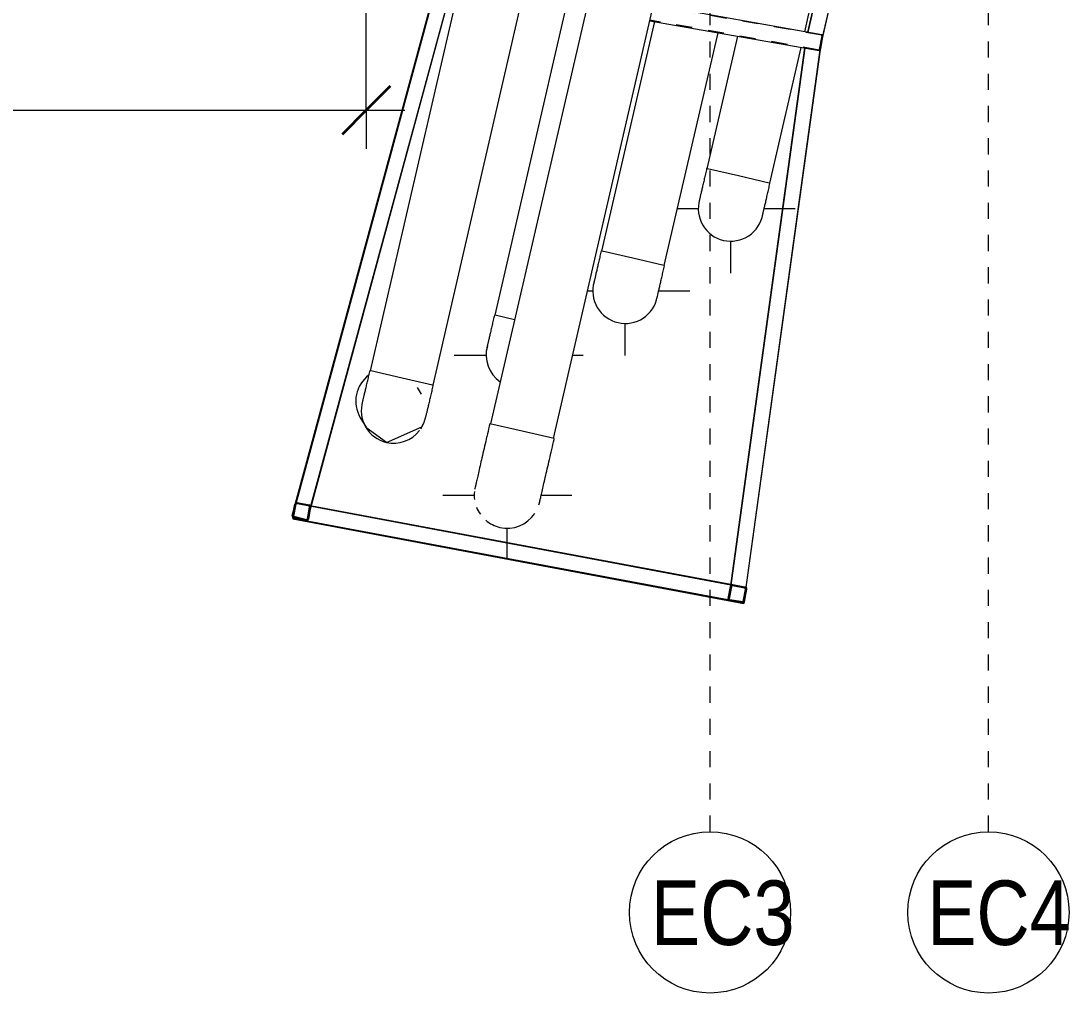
# Model space of a CAD drawing. Header units: metres. Extents: x 118 to 451, y -76 to 55.
# Drawn here: x 311.96 to 318.46, y -36.66 to -30.63 of the extents above; entities that cross this region are included whole.
import ezdxf

# ---------------------------------------------------------------- set-up
doc = ezdxf.new("R2010")
doc.units = ezdxf.units.M
doc.linetypes.add('Grid Line', pattern=[0.022225, 0.0127, -0.003175, 0.003175, -0.003175])
doc.linetypes.add('Hidden', pattern=[0.007144, 0.004763, -0.002381])
for name, color, linetype, lineweight in [('A-ANNO-DIMS', 7, 'Continuous', 9), ('A-ANNO-DIMS-100', 7, 'Continuous', 9), ('A-DETL-MBND', 7, 'Continuous', 9), ('P-PIPE', 7, 'Continuous', 9), ('P-PIPE-CNTR', 7, 'Continuous', 9), ('S-BEAM', 7, 'Continuous', 9), ('S-COLS', 7, 'Continuous', 9), ('S-GRID', 7, 'Continuous', 9), ('S-GRID-IDEN', 7, 'Continuous', 9)]:
    doc.layers.add(name, color=color, linetype=linetype, lineweight=lineweight)
doc.styles.add('Saira Condensed', font='SairaCondensed-Regular.ttf', dxfattribs={"height": 0.4})
doc.styles.add('Tahoma', font='tahoma.ttf', dxfattribs={"height": 0.2})
doc.dimstyles.new('R_Tahoma_2_0', dxfattribs={"dimscale": 0.3048, "dimtxt": 0.208804, "dimasz": 0.984252, "dimexe": 0.787402, "dimexo": 0.492126, "dimgap": 0.328084, "dimtad": 1, "dimrnd": 0.01, "dimzin": 0, "dimdsep": 46, "dimtxsty": 'Tahoma', "dimblk1": 'OBLIQUE', "dimblk2": 'OBLIQUE', "dimsah": 1, "dimcen": 0.09, "dimdle": 0.787402, "dimazin": 2, "dimtfac": 1, "dimtdec": 4, "dimtix": 1, "dimtmove": 0, "dimatfit": 3, "dimfxl": 1, "dimtvp": 1, "dimtolj": 1, "dimtzin": 0, "dimarcsym": 2})

# ---------------------------------------------------------------- blocks, each defined once
blk = doc.blocks.new('Elbow - Welded - Generic - Standard-1698033-Nivel Top-EC')
at = {"layer": 'P-PIPE', "color": 253, "true_color": 0xaaaaaa}
for p, q in [((30.4339, -33.1765), (30.234, -33.1303)), ((30.6339, -33.2227), (30.4339, -33.1765))]:
    blk.add_line(p, q, dxfattribs=at)
at = {"layer": 'P-PIPE', "color": 253, "true_color": 0xaaaaaa, "flags": 128}
for points in [[(30.234, -33.1303), (30.2303, -33.1462), (30.2267, -33.162), (30.223, -33.1778), (30.2194, -33.1934), (30.2158, -33.209), (30.2122, -33.2245), (30.2087, -33.2398), (30.2052, -33.2549), (30.2018, -33.2699), (30.1984, -33.2846), (30.195, -33.299), (30.1918, -33.3132), (30.1885, -33.3271), (30.1854, -33.3407), (30.1823, -33.354), (30.1794, -33.3669), (30.1765, -33.3794), (30.1737, -33.3915), (30.171, -33.4032), (30.1684, -33.4145), (30.1659, -33.4253), (30.1635, -33.4356), (30.1612, -33.4455), (30.1591, -33.4548), (30.157, -33.4636), (30.1551, -33.4719), (30.1533, -33.4797), (30.1517, -33.4869), (30.1501, -33.4935), (30.1487, -33.4995), (30.1475, -33.505), (30.1464, -33.5098), (30.1454, -33.514), (30.1446, -33.5177), (30.1439, -33.5207), (30.1433, -33.523), (30.1429, -33.5248), (30.1427, -33.5259), (30.1425, -33.5264), (30.1425, -33.5264)], [(30.5424, -33.6188), (30.5425, -33.6184), (30.5427, -33.6175), (30.5431, -33.6159), (30.5436, -33.6137), (30.5443, -33.6109), (30.5451, -33.6074), (30.546, -33.6033), (30.5471, -33.5986), (30.5483, -33.5934), (30.5497, -33.5875), (30.5511, -33.581), (30.5528, -33.574), (30.5545, -33.5664), (30.5564, -33.5582), (30.5584, -33.5496), (30.5605, -33.5404), (30.5628, -33.5306), (30.5651, -33.5204), (30.5676, -33.5098), (30.5702, -33.4986), (30.5728, -33.487), (30.5756, -33.475), (30.5785, -33.4626), (30.5814, -33.4498), (30.5845, -33.4367), (30.5876, -33.4232), (30.5908, -33.4093), (30.594, -33.3952), (30.5974, -33.3808), (30.6007, -33.3662), (30.6042, -33.3513), (30.6077, -33.3362), (30.6112, -33.321), (30.6147, -33.3055), (30.6183, -33.29), (30.622, -33.2743), (30.6256, -33.2586), (30.6292, -33.2428), (30.6329, -33.2269), (30.6339, -33.2227)]]:
    blk.add_lwpolyline(points, dxfattribs=at)
at = {"layer": 'P-PIPE', "color": 253, "true_color": 0xaaaaaa}
for start, end in [(161.99543, 170.49456), (173.92308, 187.76923), (342.86433, 350.32116), (201.61538, 215.46154), (229.30769, 257), (257, 326.23077)]:
    blk.add_arc((30.3425, -33.5726), 0.2052, start, end, dxfattribs=at)
blk = doc.blocks.new('Elbow - Generic - Standard-V27-Nivel Top-EC')
at = {"layer": 'P-PIPE', "color": 253, "true_color": 0xaaaaaa}
for p, q in [((30.9296, -32.0599), (30.925, -32.0588)), ((31.1215, -32.1042), (30.9301, -32.06)), ((31.3128, -32.1484), (31.1215, -32.1042)), ((31.3179, -32.1495), (31.3133, -32.1485))]:
    blk.add_line(p, q, dxfattribs=at)
at = {"layer": 'P-PIPE', "color": 253, "true_color": 0xaaaaaa, "flags": 128}
for points in [[(30.925, -32.0588), (30.9232, -32.0669), (30.9213, -32.075), (30.9194, -32.0831), (30.9176, -32.0911), (30.9158, -32.0991), (30.9139, -32.107), (30.9121, -32.1148), (30.9103, -32.1226), (30.9086, -32.1302), (30.9068, -32.1377), (30.9051, -32.1451), (30.9034, -32.1524), (30.9018, -32.1595), (30.9002, -32.1665), (30.8986, -32.1732), (30.8971, -32.1798), (30.8956, -32.1862), (30.8942, -32.1924), (30.8928, -32.1984), (30.8915, -32.2042), (30.8902, -32.2097), (30.889, -32.215), (30.8878, -32.22), (30.8867, -32.2248), (30.8857, -32.2293), (30.8847, -32.2336), (30.8838, -32.2375), (30.8829, -32.2412), (30.8822, -32.2446), (30.8815, -32.2477), (30.8808, -32.2505), (30.8802, -32.2529), (30.8797, -32.2551), (30.8793, -32.257), (30.879, -32.2585), (30.8787, -32.2597), (30.8785, -32.2606), (30.8783, -32.2612), (30.8783, -32.2614), (30.8783, -32.2615)], [(31.2711, -32.3521), (31.2712, -32.352), (31.2713, -32.3515), (31.2715, -32.3507), (31.2717, -32.3496), (31.272, -32.3481), (31.2725, -32.3463), (31.2729, -32.3443), (31.2735, -32.3419), (31.2741, -32.3392), (31.2748, -32.3362), (31.2756, -32.3328), (31.2764, -32.3293), (31.2773, -32.3254), (31.2783, -32.3212), (31.2793, -32.3168), (31.2804, -32.312), (31.2815, -32.3071), (31.2827, -32.3019), (31.284, -32.2964), (31.2853, -32.2907), (31.2867, -32.2848), (31.2881, -32.2786), (31.2896, -32.2723), (31.2911, -32.2657), (31.2926, -32.259), (31.2942, -32.2521), (31.2958, -32.245), (31.2975, -32.2378), (31.2992, -32.2304), (31.3009, -32.223), (31.3027, -32.2153), (31.3045, -32.2076), (31.3063, -32.1998), (31.3081, -32.1919), (31.3099, -32.184), (31.3118, -32.176), (31.3136, -32.1679), (31.3155, -32.1598), (31.3174, -32.1517), (31.3179, -32.1495)]]:
    blk.add_lwpolyline(points, dxfattribs=at)
at = {"layer": 'P-PIPE', "color": 253, "true_color": 0xaaaaaa}
for start, end in [(163.96648, 257), (257, 349.86041)]:
    blk.add_arc((31.0747, -32.3068), 0.2016, start, end, dxfattribs=at)
blk = doc.blocks.new('Elbow - Generic - Standard-V28-Nivel Top-EC')
at = {"layer": 'P-PIPE', "color": 253, "true_color": 0xaaaaaa}
for p, q in [((30.2675, -32.4572), (30.2629, -32.4561)), ((30.3878, -32.4849), (30.268, -32.4573))]:
    blk.add_line(p, q, dxfattribs=at)
at = {"layer": 'P-PIPE', "color": 253, "true_color": 0xaaaaaa, "flags": 128}
blk.add_lwpolyline([(30.2629, -32.4561), (30.2611, -32.4642), (30.2592, -32.4723), (30.2573, -32.4804), (30.2555, -32.4884), (30.2537, -32.4964), (30.2518, -32.5043), (30.25, -32.5121), (30.2482, -32.5198), (30.2465, -32.5275), (30.2447, -32.535), (30.243, -32.5424), (30.2413, -32.5497), (30.2397, -32.5568), (30.2381, -32.5637), (30.2365, -32.5705), (30.235, -32.5771), (30.2335, -32.5835), (30.2321, -32.5897), (30.2307, -32.5957), (30.2294, -32.6014), (30.2281, -32.607), (30.2269, -32.6123), (30.2257, -32.6173), (30.2246, -32.6221), (30.2236, -32.6266), (30.2226, -32.6308), (30.2217, -32.6348), (30.2208, -32.6385), (30.2201, -32.6419), (30.2193, -32.6449), (30.2187, -32.6477), (30.2181, -32.6502), (30.2176, -32.6524), (30.2172, -32.6542), (30.2168, -32.6558), (30.2166, -32.657), (30.2164, -32.6579), (30.2162, -32.6585), (30.2162, -32.6587), (30.2162, -32.6587)], dxfattribs=at)
at = {"layer": 'P-PIPE', "color": 253, "true_color": 0xaaaaaa}
blk.add_arc((30.4126, -32.7041), 0.2016, 163.96648, 235.68462, dxfattribs=at)
blk = doc.blocks.new('Elbow - Generic - Standard-1768669-Nivel Top-EC')
at = {"layer": 'P-PIPE', "color": 253, "true_color": 0xaaaaaa}
for p, q in [((29.4953, -32.8027), (29.4909, -32.8017)), ((29.6897, -32.8476), (29.496, -32.8029)), ((29.8787, -32.8912), (29.6897, -32.8476)), ((29.8837, -32.8924), (29.8791, -32.8913)), ((29.5927, -33.2455), (29.4653, -33.1529))]:
    blk.add_line(p, q, dxfattribs=at)
at = {"layer": 'P-PIPE', "color": 253, "true_color": 0xaaaaaa, "flags": 128}
for points in [[(29.4461, -32.9884), (29.4462, -32.988), (29.4465, -32.9869), (29.4469, -32.9852), (29.4475, -32.983), (29.4482, -32.9804), (29.449, -32.9774), (29.4498, -32.9741), (29.4508, -32.9704), (29.4518, -32.9664), (29.4528, -32.962), (29.454, -32.9574), (29.4552, -32.9525), (29.4565, -32.9473), (29.4578, -32.9419), (29.4592, -32.9362), (29.4606, -32.9303), (29.4621, -32.9242), (29.4636, -32.9179), (29.4652, -32.9114), (29.4668, -32.9047), (29.4684, -32.8978), (29.4701, -32.8907), (29.4718, -32.8835), (29.4735, -32.8762), (29.4753, -32.8687), (29.4771, -32.8611), (29.4789, -32.8535), (29.4807, -32.8457), (29.4825, -32.8379), (29.4843, -32.83), (29.4862, -32.822), (29.488, -32.8141), (29.4899, -32.8061), (29.4909, -32.8017)], [(29.5927, -33.2455), (29.8131, -33.1493), (29.8259, -33.1227), (29.8296, -33.1125), (29.8315, -33.1065), (29.8329, -33.1022), (29.8339, -33.0984), (29.8349, -33.0949), (29.8359, -33.0915), (29.8368, -33.0879), (29.8378, -33.0843), (29.8388, -33.0804), (29.8398, -33.0764), (29.8409, -33.0721), (29.842, -33.0676), (29.8432, -33.0628), (29.8445, -33.0579), (29.8458, -33.0527), (29.8471, -33.0472), (29.8485, -33.0416), (29.8499, -33.0357), (29.8514, -33.0296), (29.8529, -33.0233), (29.8545, -33.0168), (29.8561, -33.0102), (29.8577, -33.0033), (29.8594, -32.9963), (29.8611, -32.9891), (29.8628, -32.9818), (29.8646, -32.9743), (29.8664, -32.9667), (29.8682, -32.959), (29.8701, -32.9512), (29.8719, -32.9433), (29.8738, -32.9353), (29.8757, -32.9272), (29.8775, -32.9191), (29.8794, -32.911), (29.8813, -32.9028), (29.8832, -32.8946), (29.8837, -32.8924)]]:
    blk.add_lwpolyline(points, dxfattribs=at)
at = {"layer": 'P-PIPE', "color": 253, "true_color": 0xaaaaaa}
for start_param, end_param in [(2.305968, 3.944452), (5.152757, 5.378386), (3.944452, 5.083646)]:
    blk.add_ellipse((29.6381, -33.0491), major_axis=(0.1728, 0.1038), ratio=0.999848, start_param=start_param, end_param=end_param, dxfattribs=at)
blk = doc.blocks.new('FCA_N_Columna de acero - 100x100mm-1769118-Nivel Top-EC')
at = {"layer": 'A-DETL-MBND'}
for p, q in [((-0.05, -0.038), (-0.05, 0.038)), ((-0.044, 0.038), (-0.044, -0.038)), ((-0.038, 0.05), (0.038, 0.05)), ((0.038, 0.044), (-0.038, 0.044)), ((0.044, -0.038), (0.044, 0.038)), ((0.05, 0.038), (0.05, -0.038)), ((-0.038, -0.044), (0.038, -0.044)), ((0.038, -0.05), (-0.038, -0.05))]:
    blk.add_line(p, q, dxfattribs=at)
for centre, radius, start, end in [((-0.038, 0.038), 0.012, 90, 180), ((-0.038, 0.038), 0.006, 90, 180), ((0.038, 0.038), 0.012, 360, 90), ((0.038, 0.038), 0.006, 360, 90), ((-0.038, -0.038), 0.012, 180, 270), ((-0.038, -0.038), 0.006, 180, 270), ((0.038, -0.038), 0.012, 270, 360), ((0.038, -0.038), 0.006, 270, 360)]:
    blk.add_arc(centre, radius, start, end, dxfattribs=at)
blk = doc.blocks.new('FCA_N_Columna de acero - 100x100mm-V29-Nivel Top-EC')
at = {"layer": 'A-DETL-MBND'}
for p, q in [((-0.05, -0.038), (-0.05, 0.038)), ((-0.044, 0.038), (-0.044, -0.038)), ((-0.038, 0.05), (0.038, 0.05)), ((0.038, 0.044), (-0.038, 0.044)), ((0.044, -0.038), (0.044, 0.038)), ((0.05, 0.038), (0.05, -0.038)), ((-0.038, -0.044), (0.038, -0.044)), ((0.038, -0.05), (-0.038, -0.05))]:
    blk.add_line(p, q, dxfattribs=at)
for centre, radius, start, end in [((-0.038, 0.038), 0.012, 152.43595, 180), ((-0.038, 0.038), 0.012, 90, 150), ((-0.038, 0.038), 0.006, 90, 180), ((0.038, 0.038), 0.012, 30, 90), ((0.038, 0.038), 0.006, 360, 77.70727), ((0.038, 0.038), 0.012, 360, 28.43623), ((-0.038, -0.038), 0.012, 180, 208.44245), ((-0.038, -0.038), 0.012, 210, 270), ((-0.038, -0.038), 0.006, 180, 257.95337), ((0.038, -0.038), 0.006, 270, 360), ((0.038, -0.038), 0.012, 270, 330), ((0.038, -0.038), 0.012, 332.14743, 360)]:
    blk.add_arc(centre, radius, start, end, dxfattribs=at)
blk = doc.blocks.new('RHS-Rectangular Hollow Section - 100 x 100-1771508-Nivel Top-EC')
at = {"layer": 'A-DETL-MBND'}
for p, q in [((1.0516, 0.05), (1.0456, 0.05)), ((1.0516, 0.0468), (1.0477, 0.0468)), ((1.0516, 0.0436), (1.0516, 0.0468)), ((1.0516, 0.0436), (1.0516, 0.038)), ((1.0456, -0.05), (1.0516, -0.05)), ((1.0516, -0.0468), (1.0472, -0.0468)), ((1.0516, -0.038), (1.0516, -0.0436)), ((1.0516, -0.0481), (1.0516, -0.0436))]:
    blk.add_line(p, q, dxfattribs=at)
blk = doc.blocks.new('RHS-Rectangular Hollow Section - 100 x 100-1771880-Nivel Top-EC')
at = {"layer": 'S-BEAM'}
for p, q in [((-1.2184, 0.05), (-1.3592, 0.05)), ((-1.3592, 0.05), (-1.3592, 0.0436)), ((-1.3592, -0.0436), (-1.3592, 0.0436)), ((-0.4157, 0.05), (-0.8176, 0.05)), ((1.0456, 0.05), (-0.0151, 0.05)), ((1.0456, 0.0436), (1.0456, 0.05)), ((1.0456, 0.0436), (1.0456, -0.0436)), ((-1.3592, -0.0436), (-1.3592, -0.05)), ((-1.3592, -0.05), (-1.2236, -0.05)), ((-0.8231, -0.05), (-0.4209, -0.05)), ((-0.0204, -0.05), (1.0456, -0.05)), ((1.0456, -0.05), (1.0456, -0.0436))]:
    blk.add_line(p, q, dxfattribs=at)
at = {"layer": 'S-BEAM', "linetype": 'Hidden'}
for p, q in [((-1.2185, 0.0468), (-1.3592, 0.0468)), ((-0.4159, 0.0468), (-0.817, 0.0468)), ((1.0456, 0.0468), (-0.0153, 0.0468)), ((-1.2234, -0.0468), (-1.3592, -0.0468)), ((-0.4208, -0.0468), (-0.8229, -0.0468)), ((1.0456, -0.0468), (-0.0202, -0.0468))]:
    blk.add_line(p, q, dxfattribs=at)
blk = doc.blocks.new('FCA_N_Columna de acero - 100x100mm-1769814-Nivel Top-EC')
at = {"layer": 'S-COLS'}
blk.add_line((-0.05, -0.038), (-0.05, 0.038), dxfattribs=at)
for centre, start, end in [((-0.038, 0.038), 120, 180), ((-0.038, -0.038), 180, 240)]:
    blk.add_arc(centre, 0.012, start, end, dxfattribs=at)
blk = doc.blocks.new('RHS-Rectangular Hollow Section - 100 x 100-1770390-Nivel Top-EC')
at = {"layer": 'A-DETL-MBND'}
for p, q in [((1.422, 0.05), (-1.4248, 0.05)), ((1.422, 0.0468), (-1.4248, 0.0468)), ((-1.4248, -0.0436), (-1.4248, 0.0436)), ((1.422, 0.0436), (1.422, 0.05)), ((1.422, 0.0436), (1.422, -0.0436)), ((-1.4248, -0.0436), (-1.4248, -0.05)), ((1.422, -0.0468), (-1.4248, -0.0468)), ((-1.4248, -0.05), (1.422, -0.05)), ((1.422, -0.05), (1.422, -0.0436))]:
    blk.add_line(p, q, dxfattribs=at)
blk = doc.blocks.new('RHS-Rectangular Hollow Section - 100 x 100-1770518-Nivel Top-EC')
at = {"layer": 'A-DETL-MBND'}
for p, q in [((1.6816, 0.05), (-1.7723, 0.05)), ((1.6815, 0.0468), (-1.7723, 0.0468)), ((-1.7723, -0.0436), (-1.7723, 0.0436)), ((1.6841, -0.0468), (-1.7723, -0.0468)), ((-1.7723, -0.0491), (-1.7723, -0.05)), ((-1.7723, -0.05), (1.7286, -0.05))]:
    blk.add_line(p, q, dxfattribs=at)
blk = doc.blocks.new('RHS-Rectangular Hollow Section - 100 x 100-1770565-Nivel Top-EC')
at = {"layer": 'A-DETL-MBND'}
for p, q in [((0.0094, 0.05), (-1.8262, 0.05)), ((0.0094, 0.0468), (-1.826, 0.0468)), ((1.8263, 0.05), (0.1089, 0.05)), ((1.8263, 0.0468), (0.1089, 0.0468)), ((-1.8721, -0.05), (0.0144, -0.05)), ((0.0108, -0.0468), (-1.8293, -0.0468)), ((0.0578, -0.05), (1.8313, -0.05)), ((1.8278, -0.0468), (0.1006, -0.0468))]:
    blk.add_line(p, q, dxfattribs=at)
blk = doc.blocks.new('RHS-Rectangular Hollow Section - 100 x 100-1771651-Nivel Top-EC')
at = {"layer": 'A-DETL-MBND'}
for p, q in [((1.7211, 0.05), (-1.7579, 0.05)), ((-1.7579, 0.05), (-1.7579, 0.0468)), ((1.6859, 0.0468), (-1.7579, 0.0468)), ((-1.7579, -0.0436), (-1.7579, 0.0436)), ((1.6742, -0.0468), (-1.7579, -0.0468)), ((-1.7579, -0.05), (1.6745, -0.05))]:
    blk.add_line(p, q, dxfattribs=at)
blk = doc.blocks.new('Grid - 5mm-1144975-Nivel Top-EC')
at = {"layer": 'S-GRID-IDEN', "color": 253, "true_color": 0xaaaaaa}
blk.add_circle((0, 0), 0.005, dxfattribs=at)
blk = doc.blocks.new('DIMBLOCK43-Nivel Top-EC')
at = {"layer": 'A-ANNO-DIMS-100'}
for p, q in [((314.1053, -31.1858), (314.1053, -28.3198)), ((309.1678, -31.1858), (309.1678, -31.1237)), ((309.1678, -31.1858), (314.3453, -31.1858)), ((309.1678, -31.1858), (309.1678, -31.4258)), ((314.1053, -31.1858), (314.1053, -31.4258))]:
    blk.add_line(p, q, dxfattribs=at)
at = {"layer": 'A-ANNO-DIMS-100', "lineweight": 35}
for p, q in [((309.1678, -31.1858), (309.3178, -31.0358)), ((314.1053, -31.1858), (314.2553, -31.0358)), ((309.1678, -31.1858), (309.0178, -31.3358)), ((314.1053, -31.1858), (313.9553, -31.3358))]:
    blk.add_line(p, q, dxfattribs=at)
at = {"layer": 'A-ANNO-DIMS-100', "color": 0, "insert": (311.3714, -30.8295), "char_height": 0.2, "width": 0.636356, "attachment_point": 1, "line_spacing_factor": 0.994306, "style": 'Tahoma'}
blk.add_mtext('4.94', dxfattribs=at)
blk = doc.blocks.new('_Oblique')
at = {"color": 0, "linetype": 'ByBlock', "lineweight": -2}
blk.add_line((-0.5, -0.5), (0.5, 0.5), dxfattribs=at)

msp = doc.modelspace()

# ---------------------------------------------------------------- linework, layer by layer
at = {"layer": 'P-PIPE', "color": 253, "true_color": 0xaaaaaa}
for p, q in [((315.8051, -25.5461), (314.13, -32.8021)), ((314.5197, -32.892), (316.1949, -25.6361)), ((316.5862, -25.7264), (314.8766, -33.1315)), ((315.2663, -33.2215), (316.9759, -25.8164)), ((316.8251, -30.6993), (317.2382, -28.9099)), ((315.3446, -30.5393), (314.902, -32.4565)), ((315.8927, -30.636), (315.5641, -32.0592)), ((315.9538, -32.1492), (316.2872, -30.7054)), ((316.4082, -30.7268), (316.2184, -31.549)), ((316.6082, -31.639), (316.8027, -30.7964)), ((314.447, -32.9461), (314.423, -32.9061)), ((314.0684, -33.0925), (314.1041, -33.1521))]:
    msp.add_line(p, q, dxfattribs=at)
msp.add_ellipse((314.2398, -32.9895), major_axis=(0.1714, 0.103), ratio=0.999848, start_param=1.658435, end_param=3.141593, dxfattribs=at)
at = {"layer": 'P-PIPE-CNTR', "color": 253, "true_color": 0xaaaaaa}
for p, q in [((316.0353, -31.7966), (316.1674, -31.7966)), ((316.5731, -31.7966), (316.7665, -31.7966)), ((316.3665, -32.1966), (316.3665, -31.9978)), ((315.4775, -32.3068), (315.5131, -32.3068)), ((315.9188, -32.3068), (316.1122, -32.3068)), ((315.7122, -32.7068), (315.7122, -32.508)), ((314.6501, -32.7041), (314.8509, -32.7041)), ((315.3858, -32.7041), (315.4501, -32.7041)), ((314.58, -33.5726), (314.7756, -33.5726)), ((315.1903, -33.5726), (315.38, -33.5726)), ((314.98, -33.9726), (314.98, -33.7774))]:
    msp.add_line(p, q, dxfattribs=at)
at = {"layer": 'S-GRID', "color": 253, "linetype": 'Grid Line', "true_color": 0xaaaaaa}
for p, q in [((316.2376, -35.6599), (316.2376, -10.0504)), ((317.9648, -35.6599), (317.9648, -10.0504))]:
    msp.add_line(p, q, dxfattribs=at)

# ---------------------------------------------------------------- block references
at = {"layer": 'A-DETL-MBND'}
for name, p, rotation in [('RHS-Rectangular Hollow Section - 100 x 100-1770565-Nivel Top-EC', (317.3009, -28.934), 76.99999999999986), ('RHS-Rectangular Hollow Section - 100 x 100-1771651-Nivel Top-EC', (314.1527, -32.018), 74.8068189481858), ('RHS-Rectangular Hollow Section - 100 x 100-1771508-Nivel Top-EC', (315.8931, -30.5855), 349.9999999999998), ('RHS-Rectangular Hollow Section - 100 x 100-1770518-Nivel Top-EC', (316.6431, -32.4728), 82.14760198224789), ('FCA_N_Columna de acero - 100x100mm-1769118-Nivel Top-EC', (313.7038, -33.6747), 169.2874276258327), ('RHS-Rectangular Hollow Section - 100 x 100-1770390-Nivel Top-EC', (315.059, -33.9336), 349.3904636877654), ('FCA_N_Columna de acero - 100x100mm-V29-Nivel Top-EC', (316.4069, -34.1861), 169.2874276258327)]:
    msp.add_blockref(name, p, dxfattribs=dict(at, rotation=rotation))
at = {"layer": 'P-PIPE', "color": 253, "true_color": 0xaaaaaa}
for name, p in [('Elbow - Generic - Standard-V27-Nivel Top-EC', (285.2918, 0.5102)), ('Elbow - Generic - Standard-V27-Nivel Top-EC', (284.6375, 0)), ('Elbow - Generic - Standard-V28-Nivel Top-EC', (284.6375, 0)), ('Elbow - Generic - Standard-1768669-Nivel Top-EC', (284.6375, 0)), ('Elbow - Welded - Generic - Standard-1698033-Nivel Top-EC', (284.6375, 0))]:
    msp.add_blockref(name, p, dxfattribs=at)
at = {"layer": 'S-BEAM', "linetype": 'Hidden', "rotation": 349.9999999999998}
msp.add_blockref('RHS-Rectangular Hollow Section - 100 x 100-1771880-Nivel Top-EC', (315.8931, -30.5855), dxfattribs=at)
at = {"layer": 'S-COLS', "rotation": 169.9999999999995}
msp.add_blockref('FCA_N_Columna de acero - 100x100mm-1769814-Nivel Top-EC', (316.8794, -30.7594), dxfattribs=at)
at = {"layer": 'S-GRID-IDEN', "color": 253, "true_color": 0xaaaaaa, "xscale": 99.99999999999993, "yscale": 99.99999999999993, "zscale": 99.99999999999993}
for p in [(316.2376, -36.1599), (317.9648, -36.1599)]:
    msp.add_blockref('Grid - 5mm-1144975-Nivel Top-EC', p, dxfattribs=at)

# ---------------------------------------------------------------- texts
at = {"layer": 'S-GRID-IDEN', "color": 253, "true_color": 0xaaaaaa, "char_height": 0.4, "attachment_point": 1, "style": 'Saira Condensed'}
for s, insert, width in [('EC3', (315.8708, -35.9622), 0.881856), ('EC4', (317.5845, -35.9622), 0.913924)]:
    msp.add_mtext(s, dxfattribs=dict(at, insert=insert, width=width))

# ---------------------------------------------------------------- dimensions: what is measured, and where the dimension line sits
at = {"layer": 'A-ANNO-DIMS'}
dim = msp.add_linear_dim(base=(314.1053, -31.1858), p1=(309.1678, -30.9737), p2=(314.1053, -28.1698), dimstyle='R_Tahoma_2_0', override={"dimpost": '<>', "dimfxl": 5.678134}, dxfattribs=at)
dim.commit()
dim.dimension.update_dxf_attribs({"geometry": 'DIMBLOCK43-Nivel Top-EC', "text_midpoint": (311.6366, -30.9819)})

doc.saveas('drawing.dxf')
